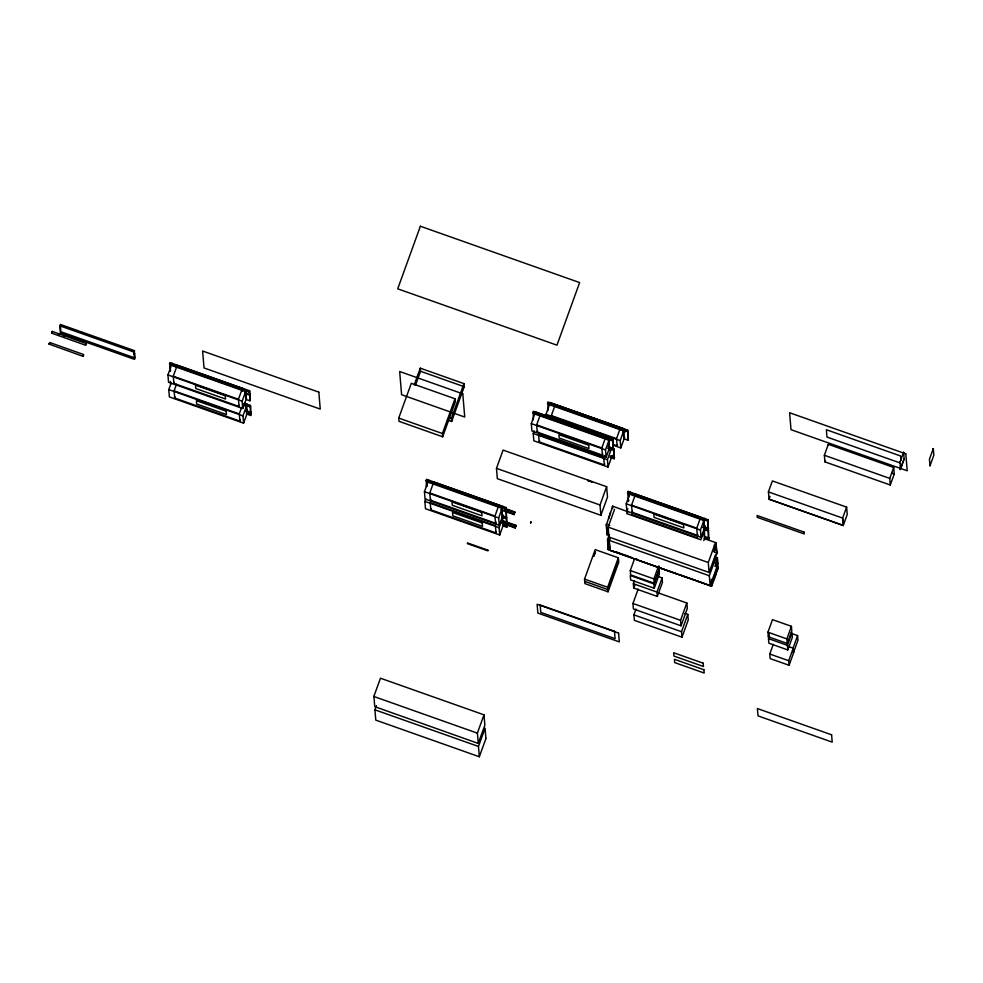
<?xml version="1.0" encoding="UTF-8"?>
<svg xmlns="http://www.w3.org/2000/svg" width="983" height="983" viewBox="0 0 983 983"><rect width="100%" height="100%" fill="white"/><g stroke="black" fill="none" stroke-linecap="round" stroke-linejoin="round"><path stroke-width="1.47" d="M714.432 549.939L716.152 542.751L713.99 548.919M49.187 344.136L83.088 356.35L83.42 355.588L83.69 354.556L49.789 342.514L49.15 344.308L49.519 343.509M49.74 342.772L49.396 343.841M51.669 332.905L52.234 331.418L86.16 343.485L85.988 344.161L85.57 345.217L51.644 333.151L51.976 331.984M83.162 355.944L83.42 355.195M530.648 523.079L531.066 521.654L530.587 522.895M52.05 332.156L52.259 331.431L51.915 332.156M85.939 344.333L86.062 343.976M716.029 565.913L717.86 566.564L718.032 568.727M85.472 345.058L86.025 343.485M85.607 344.935L85.853 344.148M58.39 335.387L58.882 333.974M58.833 334.49L58.489 335.4M64.055 335.953L63.846 336.604M715.526 557.091L717.406 557.73L715.98 561.883M612.372 507.068L612.642 506.171L627.94 511.762M608.76 518.668L612.642 506.171L613.036 506.773M707.281 584.529L711.766 586.163L716.423 573.212M608.833 535.342L606.929 534.678L608.072 531.471M615.936 552.372L608.182 549.657L609.018 547.322M134.155 353.733L134.474 350.661M134.204 354.359L134.671 353.057L135.089 358.009L60.885 331.75L60.27 324.402L134.462 350.661M169.936 371.107L169.826 362.543L249.645 390.779L249.375 394.502L245.369 393.077L245.836 391.775M246.524 398.14L242.752 408.523L168.548 382.264L167.933 374.928L172.16 363.243M172.897 364.337L172.406 365.713L245.197 391.48L245.799 398.729L246.303 397.353M239.447 405.377L239.053 406.471L173.88 383.407L173.278 376.231L177.223 365.32L234.581 385.619M247.581 412.172L243.587 423.181L169.383 396.923L168.769 389.587L171.128 383.063M173.88 383.407L174.274 382.326M240.282 420.011L239.889 421.093L174.716 398.041L174.114 390.853L176.485 384.316M174.716 398.041L175.109 396.948M239.053 406.471L238.451 399.282L242.396 388.383L235.883 386.086M242.15 391.148L242.543 390.054M245.197 391.48L245.689 390.091L174.323 364.84M242.752 408.523L242.137 401.187L245.897 390.792M239.889 421.093L239.287 413.917L241.658 407.367M245.59 399.282L249.866 400.794L249.645 390.779M243.587 423.181L242.973 415.846L246.966 404.836M249.866 400.794L249.903 393.827L249.424 395.129L245.418 393.716L245.885 392.414L246.205 396.112M246.622 405.918L246.524 411.545M244.779 403.448L250.481 405.463L250.481 412.344L246.954 411.717L246.991 410.255L246.524 411.558L250.53 412.983L251.009 411.68L250.702 415.477L246.426 413.954M246.905 411.091L246.942 409.628M250.702 415.477L250.481 405.463M398.729 418.07L411.299 383.321L454.982 398.766L455.252 402.022L442.669 436.784L399 421.326L398.729 418.07L442.399 433.528L442.669 436.784M414.248 384.857L420.282 368.17L463.964 383.628L464.222 386.724L451.639 421.474L447.412 419.987M415.514 385.176L420.54 371.267L420.282 368.17M442.399 433.528L454.982 398.766M426.327 486.438L426.352 479.299L506.159 507.547L506.81 527.281L502.534 525.77M503.038 514.895L499.278 525.278L425.061 499.02L424.447 491.684L428.674 479.999M451.639 421.474L451.381 418.377L463.964 383.628M429.424 481.092L428.92 482.481L501.711 508.236L502.325 515.485L502.215 506.859L430.849 481.596M503.923 523.312L499.696 534.998L425.492 508.739L424.865 501.391L425.823 498.75M495.973 522.145L495.579 523.226L430.407 500.175L429.792 492.987L433.343 483.169M430.407 500.175L430.8 499.081M496.39 531.815L495.985 532.909L430.812 509.845L430.21 502.657L431.009 500.482M430.812 509.845L431.218 508.752M485.946 738.466L479.335 756.763L375.789 720.121L374.916 709.824L376.452 705.61M496.476 468.35L503.087 450.091L606.634 486.72L607.494 497.029L600.883 515.301L497.337 478.66L496.476 468.35L600.023 504.992L600.883 515.301M440.261 484.386L498.922 505.139L494.965 516.05L429.792 492.987M533.302 419.827L533.204 411.25L613.011 439.499L613.232 449.501L608.969 447.99M609.89 446.823L606.13 457.218L531.914 430.959L531.299 423.612L535.059 413.229M495.985 532.909L495.383 525.721L496.182 523.546M501.711 508.236L502.215 506.859M499.278 525.278L498.664 517.943L502.891 506.257M502.62 516.493L502.731 525.131L502.989 520.843M502.116 516.038L506.392 517.549L506.159 507.547M499.696 534.998L499.081 527.65L503.308 515.977M612.274 455.362L608.047 467.048L533.843 440.789L533.228 433.454L534.187 430.8M602.812 454.035L602.419 455.129L537.246 432.065L536.644 424.889L540.589 413.978M547.998 410.525L547.9 401.961L627.707 430.198L627.94 440.2L623.664 438.688M537.246 432.065L537.64 430.984M604.742 463.878L604.348 464.959L539.176 441.895L538.573 434.719L539.36 432.532M546.204 416.767L545.995 414.322L550.222 402.637L624.438 428.895L624.746 432.569M550.959 403.657L550.455 405.045L623.259 430.8L623.861 438.049L623.75 429.424L552.385 404.173M506.81 527.281L506.577 517.279L502.301 515.756M539.176 441.895L539.569 440.814M501.121 510.005L514.084 514.588L514.773 511.897L504.697 508.334M514.084 514.588L514.773 511.897M551.586 418.463L551.34 415.588L555.284 404.689L620.457 427.74L620.519 428.465M502.252 523.411L515.215 527.994L515.903 525.303L502.952 520.72M515.215 527.994L515.903 525.303M484.005 714.85L477.357 733.134L373.847 696.48L380.458 678.209L484.005 714.85L484.865 725.147L478.217 743.406L374.756 706.654L373.896 696.369M479.335 756.763L478.475 746.466L485.086 728.194L485.897 738.602M602.419 455.129L601.817 447.941L605.761 437.042M608.551 440.101L609.055 438.725L536.263 412.958L535.76 414.347L608.551 440.101L609.165 447.351L609.055 438.725M606.13 457.218L605.503 449.87L609.73 438.197L535.526 411.938M604.348 464.959L603.746 457.783L604.533 455.596M609.485 449.452L609.976 448.076L610.222 450.951M613.232 449.501L613.011 439.499M608.047 467.048L607.433 459.7L611.659 448.027M613.208 444.451L617.115 445.827L616.513 438.651L620.457 427.74M609.804 457.267L614.129 458.791L613.908 448.838L608.145 446.798M617.115 445.827L617.508 444.746M623.259 430.8L623.75 429.424M612.581 445.004L620.826 447.916L620.199 440.581L624.438 428.895M614.129 458.791L613.908 448.838M600.023 504.992L606.634 486.72M620.826 447.916L624.586 437.521M627.94 440.2L627.707 430.198M584.529 579.085L595.207 549.62L618.319 557.791L618.7 562.313L608.035 591.791L584.91 583.619L584.529 579.085L607.654 587.269L608.035 591.791M593.867 556.083L595.391 551.868L593.867 556.095M715.55 554.621L709.099 572.45L608.944 537.025L608.133 527.072L614.572 509.28M610.185 537.529L609.165 540.355L610.001 550.259L710.144 585.696L716.705 567.56M628.85 500.04L628.346 501.428L628.125 491.414L707.932 519.663L708.153 529.665L703.877 528.154M705.278 525.721L701.051 537.394L626.835 511.148L626.22 503.8L630.447 492.114M626.835 511.148L627.793 508.494M627.596 510.865L626.638 513.507L700.842 539.765L704.614 529.382M697.746 534.26L697.34 535.342L632.167 512.29L631.565 505.102L635.51 494.203L700.682 517.267M632.167 512.29L632.573 511.197M632.769 512.598L631.983 514.773L697.156 537.836L697.942 535.661M607.654 587.269L618.319 557.791M618.516 560.052L607.838 589.542L584.725 581.346M659.151 566.196L659.396 569.108L654.273 583.263L630.656 574.908L630.287 570.545L634.379 559.216M657.934 576.456L662.1 577.93L662.468 582.292L657.344 596.448L633.728 588.08L633.359 583.73L634.391 580.892M633.728 588.08L634.76 585.254M657.983 592.798L686.834 603.009L687.301 608.502L681.035 625.802L633.421 608.956L632.954 603.476L638.176 589.05M684.905 613.38L687.793 614.4L688.26 619.88L681.993 637.193L634.379 620.347L633.912 614.866L636.001 609.091M654.273 583.263L653.904 578.901L658.512 566.159M653.904 583.89L659.028 569.735L659.384 574.097L654.26 588.239L630.644 579.884L630.287 575.522L653.904 583.89L654.26 588.239M657.344 596.448L656.976 592.085L662.1 577.93M697.34 535.342L696.738 528.166L700.289 518.348M703.484 520.351L703.988 518.975L631.184 493.208L630.693 494.596L703.484 520.351L704.098 527.601L703.988 518.975M701.051 537.394L700.424 530.058L704.651 518.373M708.153 529.665L707.932 519.663M703.828 540.589L705.229 536.718M704.307 537.885L708.583 539.397L708.35 529.395L702.648 527.367M708.583 539.397L708.35 529.395M681.035 625.802L680.568 620.322L686.834 603.009M681.993 637.193L681.526 631.713L687.793 614.4M708.264 562.546L714.715 544.717M715.034 548.514L714.1 552.004L716.3 546.351L714.26 545.098M709.308 575.78L715.87 557.656M715.255 563.898L715.624 562.854M716.386 563.689L715.366 566.491L716.324 562.952M717.688 563.148L716.288 572.02L717.86 566.564M770.045 496.427L769.025 499.229L843.242 525.487L847.235 514.453L846.609 507.117L772.38 480.92L768.411 491.893L842.64 518.09L843.254 525.426L769.05 499.167L768.436 491.832M824.368 455.264L828.325 444.328L893.694 467.453L894.247 474.076L890.291 485.012L824.934 461.875L824.368 455.264L889.738 478.389L890.291 485.012M824.934 461.875L825.327 460.781M767.944 632.204L772.491 619.634L791.413 626.331L791.807 630.902L787.248 643.484L768.325 636.787L767.944 632.204L786.867 638.901L787.248 643.484M768.325 636.787L769.333 633.986M787.788 649.923L787.408 645.34L791.954 632.757L792.347 637.34L787.788 649.923L768.866 643.214L768.485 638.643L769.492 635.841M787.629 646.273L793.256 648.141L793.637 652.724L789.091 665.294L770.156 658.598L769.775 654.014L773.314 644.234M786.867 638.901L791.413 626.331M797.594 635.608L793.035 648.19L793.428 652.773L797.975 640.191L797.594 635.608L790.836 633.224M789.091 665.294L788.698 660.711L793.256 648.141M846.596 507.179L842.615 518.152L843.242 525.487M889.738 478.389L893.694 467.453M899.74 462.895L903.586 452.291L904.139 458.877L900.305 469.481L900.133 461.838M904.127 458.877L900.293 469.469L900.244 468.817M610.406 512.462L606.253 525.487M609.042 534.617L607.506 540.466M932.904 449.661L933.285 448.592L933.85 455.178L930.004 465.782L929.439 459.196L933.297 448.604L933.334 449.256M930.397 464.726L930.004 465.782L929.955 465.131M903.193 453.347L903.586 452.291L903.635 452.942M714.813 558.221L717.062 553.097L716.423 548.17M712.859 581.272L718.315 568.076L717.307 567.683M716.767 553.748L717.062 553.097L715.046 552.348M587.711 480.355L592.196 481.989M592.147 482.039L587.723 480.441M717.406 557.73L717.639 563.972M606.929 534.678L606.818 527.183M608.182 549.657L608.072 542.161M610.062 540.159L607.359 539.237M716.152 542.751L704.258 538.586M609.706 525.487L606.093 524.258M679.29 574.662L695.227 580.228M705.475 583.89L696.357 580.634M677.176 574.072L640.707 561.133M631.074 557.152L624.647 554.891M635.608 558.737L637.34 559.352M622.337 554.08L623.492 554.486M899.752 462.821L826.973 437.066L826.359 429.731L900.563 455.977L900.932 460.388M891.642 473.155L894.247 474.076M547.396 403.337L627.215 431.574M551.34 415.588L616.513 438.651M545.995 414.322L620.199 440.581M420.54 371.267L464.222 386.724M532.7 412.639L612.507 440.876M607.641 448.187L613.404 450.226M536.644 424.889L601.817 447.941M531.299 423.612L605.503 449.87M610.308 455.879L614.633 457.414M538.573 434.719L603.746 457.783M533.228 433.454L607.433 459.7M448.555 417.382L451.381 418.377M627.621 492.802L707.428 521.039M704.381 526.777L708.657 528.289M703.582 529.259L707.858 530.771M631.565 505.102L696.738 528.166M626.22 503.8L700.424 530.058M706.224 537.013L709.075 538.02M714.96 543.55L715.87 543.869M169.334 363.919L249.141 392.168M715.919 564.082L717.873 565.36M608.121 527.109L708.276 562.509L709.099 572.45M173.278 376.231L238.451 399.282M167.933 374.928L242.137 401.187M244.46 403.19L247.2 404.16M243.723 403.681L246.598 404.701M243.673 403.681L246.524 404.689M242.85 404.32L249.977 406.839M243.17 405.057L246.463 406.212L247.077 413.548M246.93 412.577L251.206 414.089M433.749 482.088L438.959 483.931M174.114 390.853L239.287 413.917M168.769 389.587L242.973 415.846M425.848 480.687L505.655 508.924M504.758 508.961L514.834 512.524M501.072 509.378L514.035 513.962M501.809 517.144L506.085 518.655M424.447 491.684L498.664 517.943M503.001 521.346L515.952 525.93M502.202 522.784L515.153 527.367M503.026 524.381L507.302 525.905M630.287 570.545L653.904 578.901M430.21 502.657L495.383 525.721M424.865 501.391L499.081 527.65M633.359 583.73L656.976 592.085M768.485 638.643L787.408 645.34M632.954 603.476L680.568 620.322M769.775 654.014L788.698 660.711M633.912 614.866L681.526 631.713M374.916 709.824L478.475 746.466M616.157 551.856L618.172 552.581M621.207 553.675L619.179 552.95M716.029 543.796L716.152 544.459M717.283 558.774L717.516 560.617M607.101 533.658L606.265 525.635M608.354 548.637L607.531 540.613M716.042 545.737L716.374 548.993M612.556 507.904L612.642 508.666M711.336 579.319L711.581 582.575M828.325 444.328L828.386 444.992M716.496 550.541L716.779 552.544M715.317 565.716L715.378 566.454M704.516 530.058L704.504 537.246L703.902 529.997M635.51 494.203L635.571 494.916M628.125 491.414L628.604 497.165M609.73 438.197L609.939 440.642M555.284 404.689L555.346 405.401M498.922 505.139L498.983 505.864M495.027 516.763L495.579 523.226M477.406 732.999L478.254 743.418M426.708 483.611L426.954 486.487M246.991 410.255L246.635 413.327L246.02 406.065M242.396 388.383L242.457 389.108M170.194 366.856L170.551 371.169M170.403 381.478L170.649 384.353M716.472 550.345L716.3 546.401M717.688 564.709L717.565 561.379M711.753 585.671L711.692 584.713M711.631 583.361L711.692 584.541M710.93 582.501L710.942 583.521M420.38 226.237L397.722 288.818L556.968 345.168L579.626 282.576L420.38 226.237M250.481 412.344L246.463 410.931L250.481 412.344M905.798 453.851L789.595 412.737L791.02 429.682L907.223 470.796L905.798 453.851M462.784 393.839L399.651 371.5L401.605 394.711L464.738 417.062L462.784 393.839M588.682 445.201L558.934 434.67L559.216 438.049L588.964 448.567L588.682 445.201M804.082 532.11L757.094 515.485L757.254 517.341L804.241 533.966L804.082 532.11M318.824 392.143L202.609 351.017L204.034 367.961L320.249 409.088L318.824 392.143M683.529 524.541L653.793 514.023L654.076 517.39L683.812 527.92L683.529 524.541M133.958 352.037L59.766 325.791L60.381 333.126L134.585 359.385L133.971 352.049M225.242 395.67L195.494 385.152L195.789 388.518L225.525 399.037L225.242 395.67M709.321 575.743L609.165 540.355L610.013 550.222L710.156 585.647L709.321 575.743M226.139 411.164L196.403 400.646L196.686 404.013L226.434 414.531L226.139 411.164M481.756 512.426L452.02 501.908L452.303 505.274L482.039 515.805L481.756 512.426M482.248 522.981L452.512 512.45L452.794 515.829L482.53 526.347L482.248 522.981M487.875 550.161L467.404 542.911L467.466 543.636L487.937 550.873L487.875 550.161M614.473 631.283L540.171 604.987L540.797 612.397L615.1 638.692L614.473 631.283M618.602 633.101L537.136 604.275L537.873 613.085L619.339 641.911L618.602 633.101M703.152 663.181L673.674 652.749L673.957 656.066L703.435 666.499L703.152 663.181M703.902 669.73L674.424 659.298L674.707 662.603L704.184 673.036L703.902 669.73M831.593 734.805L757.389 708.546L758.004 715.882L832.208 742.14L831.593 734.805"/></g></svg>
